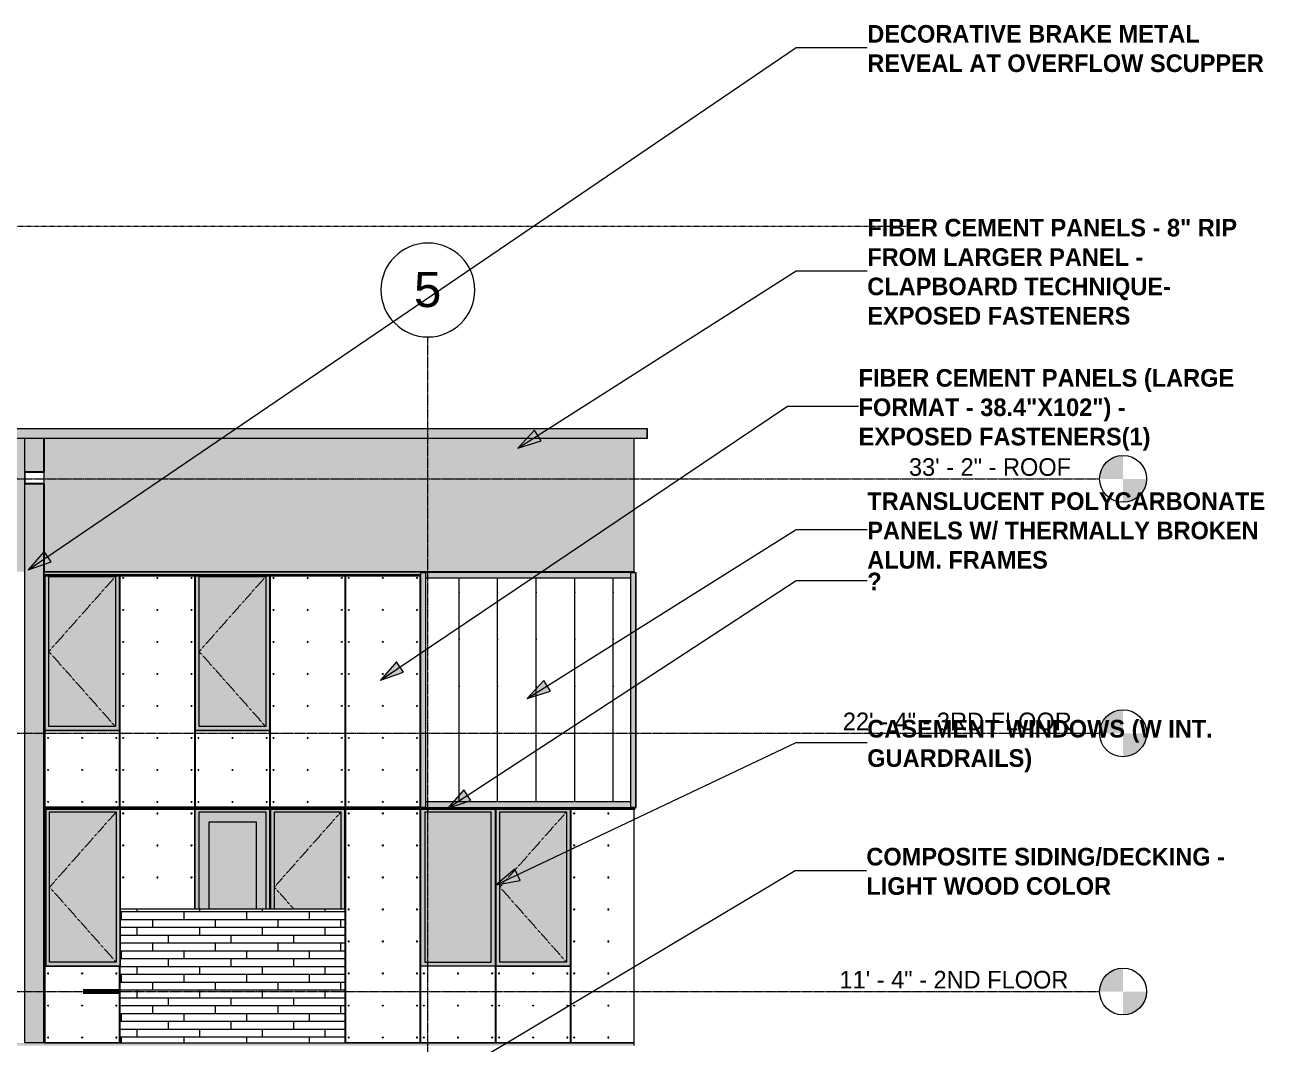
# Model space of a CAD drawing. Header units: inches. Extents: x -4178 to 1394, y -264 to 630.
# Drawn here: x -2379 to -1746, y 109 to 630 of the extents above; entities that cross this region are included whole.
import ezdxf

# ---------------------------------------------------------------- set-up
doc = ezdxf.new("R2010")
doc.units = ezdxf.units.IN
doc.header["$MEASUREMENT"] = 0
for name, pattern in [('Aligning Line 1_8_', [0.25, 0.125, -0.125]), ('Dash', [0.25, 0.125, -0.125]), ('Grid Line 1_2_', [0.875, 0.5, -0.125, 0.125, -0.125])]:
    doc.linetypes.add(name, pattern=pattern)
for name, color, linetype, lineweight in [('0-1', 7, 'Continuous', 5), ('0-2', 165, 'Continuous', 5), ('A-AREA', 32, 'Continuous', 70), ('A-CLNG-1', 13, 'Continuous', 5), ('A-CLNG-2', 13, 'Continuous', 9), ('A-FLOR-LEVL', 51, 'Continuous', 9), ('A-FLOR-LEVL-1', 51, 'Grid Line 1_2_', 9), ('A-FLOR-LEVL-2', 147, 'Continuous', 9), ('A-GENM', 5, 'Continuous', 9), ('A-GLAZ-1', 151, 'Continuous', 9), ('A-GLAZ-CWMG', 51, 'Continuous', 9), ('A-GLAZ-HDLN', 1, 'Dash', 13), ('A-WALL-2', 113, 'Continuous', 9), ('A-WALL-PATT-1', 111, 'Continuous', 9), ('G-ANNO-SYMB', 111, 'Aligning Line 1_8_', 9), ('G-ANNO-SYMB-1', 147, 'Aligning Line 1_8_', 9), ('G-ANNO-TEXT', 231, 'Continuous', 9), ('S-GRID-1', 1, 'Grid Line 1_2_', 9), ('S-GRID-IDEN', 1, 'Continuous', 9)]:
    doc.layers.add(name, color=color, linetype=linetype, lineweight=lineweight)
doc.styles.add('Arial_1', font='arial.ttf', dxfattribs={"height": 18})
doc.styles.add('Century Gothic', font='ufonts.com_century-gothic.ttf', dxfattribs={"height": 9})
doc.styles.add('Century Gothic_B', font='GOTHICB.TTF', dxfattribs={"height": 9})
pattern_1 = [(0, (-2217.824, 136.8), (0, 4), []), (90, (-2217.824, 136.8), (-8, 8), [4, -28]), (90, (-2201.824, 140.8), (-8, 8), [4, -28])]

# ---------------------------------------------------------------- blocks, each defined once
blk = doc.blocks.new('Level - Level Head - Circle-50818-BUILDING ELEVATION - WEST')
at = {"layer": 'A-FLOR-LEVL'}
h = blk.add_hatch(color=256, dxfattribs=at)
edge = h.paths.add_edge_path(flags=0)
edge.add_line((-1818.2, 0), (-1830.2, 0))
edge.add_arc((-1818.2, 0), 12, 90, 180, ccw=False)
edge.add_line((-1818.2, 12), (-1818.2, 0))
h = blk.add_hatch(color=256, dxfattribs=at)
edge = h.paths.add_edge_path(flags=0)
edge.add_line((-1818.2, -12), (-1818.2, 0))
edge.add_line((-1818.2, 0), (-1806.2, 0))
edge.add_arc((-1818.2, 0), 12, 270, 360, ccw=False)
at = {"layer": 'A-FLOR-LEVL-2'}
blk.add_circle((-1818.2, 0), 12, dxfattribs=at)
blk = doc.blocks.new('CTR - 1st Phase - Common Walls_rvt-1-BUILDING ELEVATION - WEST')
at = {"layer": 'A-FLOR-LEVL-1'}
for p, q in [((-4168.71, 398), (-1830.2, 398)), ((-4168.71, 268), (-1830.2, 268)), ((-4168.71, 136), (-1830.2, 136))]:
    blk.add_line(p, q, dxfattribs=at)
at = {"layer": 'G-ANNO-SYMB-1'}
for q in [(-4072, 526.95), (-4071.96, 526.95)]:
    blk.add_line((-1926.91, 526.95), q, dxfattribs=at)
at = {"layer": '0-2'}
for p in [(0, 398), (0, 268), (0, 136)]:
    blk.add_blockref('Level - Level Head - Circle-50818-BUILDING ELEVATION - WEST', p, dxfattribs=at)
at = {"layer": 'A-FLOR-LEVL', "char_height": 9, "attachment_point": 1, "style": 'Century Gothic'}
for s, insert, width in [('33\' - 2" - ROOF', (-1927.57, 408.55), 104.232), ('22\' - 4" - 3RD FLOOR', (-1961.32, 278.55), 145.137), ('11\' - 4" - 2ND FLOOR', (-1963.06, 146.55), 147.258)]:
    blk.add_mtext(s, dxfattribs=dict(at, insert=insert, width=width))
blk = doc.blocks.new('CTR - 1st Phase -Stairs _ Elevators_rvt-1-BUILDING ELEVATION - WEST')
at = {"layer": 'A-FLOR-LEVL-1'}
for p, q in [((-4168.71, 398), (-1830.2, 398)), ((-4168.71, 268), (-1830.2, 268)), ((-4168.71, 136), (-1830.2, 136))]:
    blk.add_line(p, q, dxfattribs=at)
at = {"layer": 'G-ANNO-SYMB-1'}
blk.add_line((-1926.91, 526.95), (-4071.96, 526.95), dxfattribs=at)
at = {"layer": '0-2'}
for p in [(0, 398), (0, 268), (0, 136)]:
    blk.add_blockref('Level - Level Head - Circle-50818-BUILDING ELEVATION - WEST', p, dxfattribs=at)
at = {"layer": 'A-FLOR-LEVL', "char_height": 9, "attachment_point": 1, "style": 'Century Gothic'}
for s, insert, width in [('33\' - 2" - ROOF', (-1927.57, 408.55), 104.232), ('22\' - 4" - 3RD FLOOR', (-1961.32, 278.55), 145.137), ('11\' - 4" - 2ND FLOOR', (-1963.06, 146.55), 147.258)]:
    blk.add_mtext(s, dxfattribs=dict(at, insert=insert, width=width))
blk = doc.blocks.new('Basic Wall _ EXT - FIBER CEMENT - LARGE - ___-2505167-BUILDING ELEVATION - WEST')
at = {"layer": 'A-WALL-2'}
for p, q in [((-2067.6, 229.73), (-2067.92, 229.75)), ((-2067.6, 229.15), (-2067.6, 229.73))]:
    blk.add_line(p, q, dxfattribs=at)
blk = doc.blocks.new('Basic Wall _ EXT - FIBER CEMENT - LARGE - ___-2162460-BUILDING ELEVATION - WEST')
at = {"layer": 'A-WALL-2'}
for p, q in [((-2067.64, 350.35), (-2067.92, 350.38)), ((-2067.64, 350.12), (-2067.64, 350.35))]:
    blk.add_line(p, q, dxfattribs=at)
blk = doc.blocks.new('Basic Wall _ EXT - FIBER CEMENT - SMALL - ___-2145934-BUILDING ELEVATION - WEST')
at = {"layer": 'A-WALL-2'}
blk.add_line((-2061.36, 418.54), (-2061.36, 423.66), dxfattribs=at)
blk = doc.blocks.new('Basic Wall _ EXT - FIBER CEMENT - LARGE - ___-2505169-BUILDING ELEVATION - WEST')
at = {"layer": 'A-WALL-2'}
for points in [[(-2068.16, 229.15), (-2067.6, 229.15), (-2067.6, 229.73), (-2369.31, 229.72), (-2369.31, 229.15), (-2069.36, 229.15)], [(-2368.13, 229.73), (-2176.94, 229.75), (-2176.95, 229.75), (-2368.54, 229.73)], [(-2177.02, 229.9), (-2177.01, 229.9), (-2177.06, 229.99)]]:
    blk.add_hatch(color=256, dxfattribs=at).paths.add_polyline_path(points, flags=0)
for p, q in [((-2369.31, 229.15), (-2369.31, 229.73)), ((-2067.6, 229.73), (-2369.31, 229.73)), ((-2369.31, 229.15), (-2067.6, 229.15)), ((-2067.92, 229.75), (-2067.6, 229.73)), ((-2067.6, 229.73), (-2067.6, 229.15))]:
    blk.add_line(p, q, dxfattribs=at)
blk = doc.blocks.new('Basic Wall _ EXT - FIBER CEMENT - LARGE - ___-2162463-BUILDING ELEVATION - WEST')
at = {"layer": 'A-WALL-2'}
for points in [[(-2369.31, 349.02), (-2177.12, 349.02), (-2177.12, 350.12), (-2067.64, 350.12), (-2067.64, 350.35), (-2369.31, 350.35), (-2369.31, 349.34)], [(-2290.14, 348.68), (-2177.12, 348.68), (-2177.12, 349.02), (-2369.31, 349.02), (-2369.31, 348.68), (-2290.69, 348.68)], [(-2369.3, 348.55), (-2177.12, 348.59), (-2177.12, 348.68), (-2369.31, 348.64), (-2369.31, 348.55)]]:
    blk.add_hatch(color=256, dxfattribs=at).paths.add_polyline_path(points, flags=0)
for p, q in [((-2369.31, 349.02), (-2369.31, 350.35)), ((-2067.64, 350.35), (-2369.31, 350.35)), ((-2369.31, 348.68), (-2369.31, 349.02)), ((-2177.12, 349.02), (-2369.31, 349.02)), ((-2369.31, 348.55), (-2369.31, 348.68)), ((-2369.31, 348.53), (-2369.31, 348.55)), ((-2369.31, 348.51), (-2369.31, 348.53)), ((-2369.31, 348.51), (-2177.12, 348.51)), ((-2067.92, 350.38), (-2067.64, 350.35)), ((-2067.64, 350.35), (-2067.64, 350.12))]:
    blk.add_line(p, q, dxfattribs=at)
blk = doc.blocks.new('Basic Wall _ EXT - FIBER CEMENT - SMALL - ___-2145937-BUILDING ELEVATION - WEST')
at = {"layer": 'A-WALL-2'}
blk.add_hatch(color=256, dxfattribs=at).paths.add_polyline_path([(-2274.65, 418.54), (-2061.36, 418.54), (-2061.36, 423.66), (-3867.29, 423.66), (-3867.29, 418.54), (-2278.84, 418.54)], flags=0)
for p, q in [((-3867.29, 423.66), (-2061.36, 423.66)), ((-2061.36, 418.54), (-3867.29, 418.54)), ((-2061.36, 423.66), (-2061.36, 418.54))]:
    blk.add_line(p, q, dxfattribs=at)
blk = doc.blocks.new('_THE_ WINDOW _ DOOR - Door - 2nd Floor-2480480-BUILDING ELEVATION - WEST')
at = {"layer": 'A-GLAZ-1'}
for points in [[(-2292.14, 178), (-2290.14, 178), (-2290.14, 227.75), (-2256.11, 227.75), (-2256.11, 178), (-2254.11, 178), (-2254.11, 229.15), (-2292.14, 229.15), (-2292.14, 227.75)], [(-2290.14, 178), (-2285.14, 178), (-2285.14, 222.75), (-2261.11, 222.75), (-2261.11, 178), (-2256.11, 178), (-2256.11, 227.75), (-2290.14, 227.75), (-2290.14, 193.72)], [(-2262.08, 178), (-2261.11, 178), (-2261.11, 222.75), (-2285.14, 222.75), (-2285.14, 178)]]:
    blk.add_hatch(color=256, dxfattribs=at).paths.add_polyline_path(points, flags=0)
for p, q in [((-2290.14, 178), (-2290.14, 227.75)), ((-2290.14, 227.75), (-2256.11, 227.75)), ((-2285.14, 178), (-2285.14, 222.75)), ((-2285.14, 222.75), (-2261.11, 222.75)), ((-2261.11, 222.75), (-2261.11, 178)), ((-2256.11, 227.75), (-2256.11, 178))]:
    blk.add_line(p, q, dxfattribs=at)
blk = doc.blocks.new('Rectangular Mullion - Profile_Polycarbonate_Upper and left-1940140-BUILDING ELEVATION - WEST')
at = {"layer": 'A-GLAZ-CWMG'}
blk.add_hatch(color=256, dxfattribs=at).paths.add_polyline_path([(-2174.37, 347.37), (-2069.86, 347.37), (-2069.86, 350.12), (-2174.37, 350.12), (-2174.37, 350.06)], flags=0)
for p, q in [((-2174.37, 347.37), (-2174.37, 350.12)), ((-2069.86, 350.12), (-2174.37, 350.12)), ((-2069.86, 350.12), (-2069.86, 347.37)), ((-2174.37, 347.37), (-2069.86, 347.37))]:
    blk.add_line(p, q, dxfattribs=at)
blk = doc.blocks.new('Rectangular Mullion - Profile_Polycarbonate_Lower-1940141-BUILDING ELEVATION - WEST')
at = {"layer": 'A-GLAZ-CWMG'}
blk.add_hatch(color=256, dxfattribs=at).paths.add_polyline_path([(-2073.55, 230.12), (-2069.86, 230.12), (-2069.86, 232.87), (-2174.37, 232.87), (-2174.37, 230.12), (-2076.8, 230.12)], flags=0)
for p, q in [((-2174.37, 230.12), (-2174.37, 232.87)), ((-2069.86, 232.87), (-2174.37, 232.87)), ((-2174.37, 230.12), (-2069.86, 230.12)), ((-2069.86, 232.87), (-2069.86, 230.12))]:
    blk.add_line(p, q, dxfattribs=at)
blk = doc.blocks.new('Rectangular Mullion - Profile_Polycarbonate_Upper and left-1739822-BUILDING ELEVATION - WEST')
at = {"layer": 'A-GLAZ-CWMG'}
blk.add_hatch(color=256, dxfattribs=at).paths.add_polyline_path([(-2069.86, 230.12), (-2067.11, 230.12), (-2067.11, 350.12), (-2069.86, 350.12), (-2069.86, 230.19)], flags=0)
for p, q in [((-2069.86, 350.12), (-2067.11, 350.12)), ((-2069.86, 350.12), (-2069.86, 230.12)), ((-2067.11, 230.12), (-2067.11, 350.12)), ((-2067.11, 230.12), (-2069.86, 230.12))]:
    blk.add_line(p, q, dxfattribs=at)
blk = doc.blocks.new('Rectangular Mullion - Profile_Polycarbonate_right-1739823-BUILDING ELEVATION - WEST')
at = {"layer": 'A-GLAZ-CWMG'}
blk.add_hatch(color=256, dxfattribs=at).paths.add_polyline_path([(-2177.12, 230.12), (-2174.37, 230.12), (-2174.37, 350.12), (-2177.12, 350.12), (-2177.12, 232.37)], flags=0)
for p, q in [((-2177.12, 350.12), (-2174.37, 350.12)), ((-2177.12, 350.12), (-2177.12, 230.12)), ((-2174.37, 230.12), (-2174.37, 350.12)), ((-2174.37, 230.12), (-2177.12, 230.12))]:
    blk.add_line(p, q, dxfattribs=at)
blk = doc.blocks.new('_THE_ WINDOW _ DOOR - Window - 2nd Floor-2480478-BUILDING ELEVATION - WEST')
at = {"layer": 'A-GLAZ-1'}
h = blk.add_hatch(color=256, dxfattribs=at)
h.paths.add_polyline_path([(-2445.36, 149), (-2407.34, 149), (-2407.34, 229.15), (-2445.36, 229.15), (-2445.36, 154.48)], flags=0)
h.paths.add_polyline_path([(-2438.05, 151), (-2443.36, 151), (-2443.36, 227.75), (-2409.34, 227.75), (-2409.34, 151), (-2429.67, 151)], flags=0)
blk.add_hatch(color=256, dxfattribs=at).paths.add_polyline_path([(-2412.91, 151), (-2409.34, 151), (-2409.34, 227.75), (-2443.36, 227.75), (-2443.36, 151), (-2421.29, 151)], flags=0)
for p, q in [((-2445.36, 229.15), (-2445.36, 149)), ((-2407.34, 149), (-2407.34, 229.15)), ((-2443.36, 227.75), (-2409.34, 227.75)), ((-2443.36, 151), (-2443.36, 227.75)), ((-2409.34, 227.75), (-2409.34, 151)), ((-2445.36, 149), (-2407.34, 149)), ((-2409.34, 151), (-2443.36, 151))]:
    blk.add_line(p, q, dxfattribs=at)
at = {"layer": 'A-GLAZ-HDLN'}
for p, q in [((-2443.36, 189.37), (-2409.34, 227.75)), ((-2409.34, 151), (-2443.36, 189.37))]:
    blk.add_line(p, q, dxfattribs=at)
blk = doc.blocks.new('_THE_ WINDOW _ DOOR - Window - 3rd Floor-V8-BUILDING ELEVATION - WEST')
at = {"layer": 'A-GLAZ-1'}
h = blk.add_hatch(color=256, dxfattribs=at)
h.paths.add_polyline_path([(-2254.11, 269.37), (-2254.11, 348.51), (-2292.14, 348.51), (-2292.14, 269.37), (-2256.11, 269.37)], flags=0)
h.paths.add_polyline_path([(-2258.03, 271.37), (-2290.14, 271.37), (-2290.14, 348.12), (-2256.11, 348.12), (-2256.11, 271.37)], flags=0)
blk.add_hatch(color=256, dxfattribs=at).paths.add_polyline_path([(-2262.08, 271.37), (-2256.11, 271.37), (-2256.11, 348.12), (-2290.14, 348.12), (-2290.14, 271.37)], flags=0)
for p, q in [((-2292.14, 348.52), (-2292.14, 269.37)), ((-2254.11, 269.37), (-2254.11, 348.53)), ((-2290.14, 348.12), (-2256.11, 348.12)), ((-2290.14, 271.37), (-2290.14, 348.12)), ((-2256.11, 348.12), (-2256.11, 271.37)), ((-2292.14, 269.37), (-2254.11, 269.37)), ((-2256.11, 271.37), (-2290.14, 271.37))]:
    blk.add_line(p, q, dxfattribs=at)
at = {"layer": 'A-GLAZ-HDLN'}
for p, q in [((-2290.14, 309.75), (-2256.11, 348.12)), ((-2256.11, 271.37), (-2290.14, 309.75))]:
    blk.add_line(p, q, dxfattribs=at)
blk = doc.blocks.new('_THE_ WINDOW _ DOOR - Window - 3rd Floor-2480477-BUILDING ELEVATION - WEST')
at = {"layer": 'A-GLAZ-1'}
h = blk.add_hatch(color=256, dxfattribs=at)
h.paths.add_polyline_path([(-2445.74, 269.37), (-2407.71, 269.37), (-2407.71, 348.51), (-2445.74, 348.51), (-2445.74, 274.83)], flags=0)
h.paths.add_polyline_path([(-2409.71, 271.37), (-2443.74, 271.37), (-2443.74, 348.12), (-2409.71, 348.12), (-2409.71, 272.17)], flags=0)
blk.add_hatch(color=256, dxfattribs=at).paths.add_polyline_path([(-2443.74, 271.37), (-2409.71, 271.37), (-2409.71, 348.12), (-2443.74, 348.12), (-2443.74, 274.83)], flags=0)
for p, q in [((-2445.74, 348.52), (-2445.74, 269.37)), ((-2407.71, 269.37), (-2407.71, 348.52)), ((-2443.74, 348.12), (-2409.71, 348.12)), ((-2443.74, 271.37), (-2443.74, 348.12)), ((-2409.71, 348.12), (-2409.71, 271.37)), ((-2445.74, 269.37), (-2407.71, 269.37)), ((-2409.71, 271.37), (-2443.74, 271.37))]:
    blk.add_line(p, q, dxfattribs=at)
at = {"layer": 'A-GLAZ-HDLN'}
for p, q in [((-2443.74, 309.75), (-2409.71, 348.12)), ((-2409.71, 271.37), (-2443.74, 309.75))]:
    blk.add_line(p, q, dxfattribs=at)
blk = doc.blocks.new('_THE_ WINDOW _ DOOR - Window - 2nd Floor - Fixed-2480481-BUILDING ELEVATION - WEST')
at = {"layer": 'A-GLAZ-1'}
h = blk.add_hatch(color=256, dxfattribs=at)
h.paths.add_polyline_path([(-2714.54, 149), (-2676.51, 149), (-2676.51, 229.15), (-2714.54, 229.15), (-2714.54, 160.21)], flags=0)
h.paths.add_polyline_path([(-2712.54, 151), (-2712.54, 227.75), (-2678.51, 227.75), (-2678.51, 151), (-2697.8, 151)], flags=0)
blk.add_hatch(color=256, dxfattribs=at).paths.add_polyline_path([(-2678.51, 151), (-2678.51, 227.75), (-2712.54, 227.75), (-2712.54, 151), (-2697.8, 151)], flags=0)
for p, q in [((-2714.54, 149), (-2714.54, 229.15)), ((-2676.51, 229.15), (-2676.51, 149)), ((-2712.54, 227.75), (-2678.51, 227.75)), ((-2712.54, 227.75), (-2712.54, 151)), ((-2678.51, 151), (-2678.51, 227.75)), ((-2676.51, 149), (-2714.54, 149)), ((-2712.54, 151), (-2678.51, 151))]:
    blk.add_line(p, q, dxfattribs=at)
blk = doc.blocks.new('Rectangular Mullion - Profile_Polycarbonate_Upper and left-1741240-BUILDING ELEVATION - WEST')
at = {"layer": 'A-GLAZ-CWMG'}
blk.add_hatch(color=256, dxfattribs=at).paths.add_polyline_path([(-2066.92, 230.12), (-2066.92, 350.12), (-2067.11, 350.12), (-2067.11, 230.12)], flags=0)
for p, q in [((-2067.11, 350.12), (-2066.92, 350.12)), ((-2066.92, 230.12), (-2066.92, 350.12)), ((-2066.92, 230.12), (-2067.11, 230.12))]:
    blk.add_line(p, q, dxfattribs=at)
blk = doc.blocks.new('_THE_ WINDOW _ DOOR - Window - 2nd Floor-V12-BUILDING ELEVATION - WEST')
at = {"layer": 'A-GLAZ-1'}
for points in [[(-2216.45, 178), (-2215.71, 178), (-2215.71, 229.15), (-2253.74, 229.15), (-2253.7, 178), (-2251.74, 178), (-2251.74, 227.75), (-2217.71, 227.75), (-2217.71, 178)], [(-2217.71, 178), (-2217.71, 227.75), (-2251.74, 227.75), (-2251.74, 178), (-2219.95, 178)]]:
    blk.add_hatch(color=256, dxfattribs=at).paths.add_polyline_path(points, flags=0)
for p, q in [((-2253.74, 229.15), (-2253.74, 178)), ((-2215.71, 178), (-2215.71, 229.15)), ((-2251.74, 227.75), (-2217.71, 227.75)), ((-2251.74, 178), (-2251.74, 227.75)), ((-2217.71, 227.75), (-2217.71, 178))]:
    blk.add_line(p, q, dxfattribs=at)
at = {"layer": 'A-GLAZ-HDLN'}
for p, q in [((-2251.74, 189.37), (-2217.71, 227.75)), ((-2241.65, 178), (-2251.74, 189.37))]:
    blk.add_line(p, q, dxfattribs=at)
blk = doc.blocks.new('Family1 - SCUPPER-2162046-BUILDING ELEVATION - WEST')
at = {"layer": 'A-GENM'}
for points in [[(-3300.79, 401.5), (-3300.79, 418.54), (-3300.91, 418.54), (-3300.91, 401.5)], [(-3291.04, 401.5), (-3291.04, 418.54), (-3300.79, 418.54), (-3300.79, 401.5)], [(-3290.91, 401.5), (-3290.91, 418.54), (-3291.04, 418.54), (-3291.04, 401.5)], [(-3300.91, 109.75), (-3300.79, 109.75), (-3300.79, 395.5), (-3300.91, 395.5), (-3300.91, 109.87)], [(-3291.04, 109.87), (-3291.04, 395.5), (-3300.79, 395.5), (-3300.79, 109.87)], [(-3291.04, 109.75), (-3290.91, 109.75), (-3290.91, 395.5), (-3291.04, 395.5), (-3291.04, 109.87)]]:
    blk.add_hatch(color=256, dxfattribs=at).paths.add_polyline_path(points, flags=0)
h = blk.add_hatch(color=256, dxfattribs=at)
h.paths.add_polyline_path([(-3300.91, 395.5), (-3290.91, 395.5), (-3290.91, 401.5), (-3300.91, 401.5), (-3300.91, 395.62)], flags=0)
h.paths.add_polyline_path([(-3300.79, 395.62), (-3300.79, 401.37), (-3291.04, 401.37), (-3291.04, 395.62)], flags=0)
for p, q in [((-3300.91, 401.5), (-3300.91, 418.54)), ((-3300.79, 401.5), (-3300.79, 418.54)), ((-3291.04, 401.5), (-3291.04, 418.54)), ((-3290.91, 401.5), (-3290.91, 418.54)), ((-3290.91, 401.5), (-3300.91, 401.5)), ((-3300.91, 401.5), (-3300.91, 395.5)), ((-3300.79, 395.62), (-3300.79, 401.37)), ((-3300.79, 401.37), (-3291.04, 401.37)), ((-3291.04, 401.37), (-3291.04, 395.62)), ((-3290.91, 395.5), (-3290.91, 401.5)), ((-3300.91, 350.35), (-3300.91, 395.5)), ((-3300.91, 395.5), (-3290.91, 395.5)), ((-3291.04, 395.62), (-3300.79, 395.62)), ((-3300.79, 109.75), (-3300.79, 395.5)), ((-3291.04, 109.75), (-3291.04, 395.5)), ((-3290.91, 350.35), (-3290.91, 395.5)), ((-3300.91, 229.73), (-3300.91, 348.52)), ((-3290.91, 229.73), (-3290.91, 348.52)), ((-3300.91, 109.75), (-3300.91, 229.15)), ((-3290.91, 109.75), (-3290.91, 229.15)), ((-3300.79, 109.75), (-3300.91, 109.75)), ((-3290.91, 109.75), (-3291.04, 109.75))]:
    blk.add_line(p, q, dxfattribs=at)
blk = doc.blocks.new('Grid - Grid Head - Circle-50561-BUILDING ELEVATION - WEST')
at = {"layer": 'S-GRID-IDEN'}
for start, end in [(0, 180), (180, 360)]:
    blk.add_arc((-3481.32, 494.5), 24, start, end, dxfattribs=at)

msp = doc.modelspace()

# ---------------------------------------------------------------- hatches: boundary and pattern name
at = {"layer": 'A-CLNG-1'}
msp.add_hatch(color=256, dxfattribs=at).paths.add_polyline_path([(-2128.0145, 108.375), (-2068.1737, 108.375), (-2068.1737, 109.75), (-2369.4362, 109.75), (-2369.4362, 109.875), (-2379.1862, 109.875), (-2379.1862, 109.75), (-2522.9737, 109.75), (-2522.9737, 108.375), (-2195.0485, 108.375)], flags=0)
at = {"layer": 'A-WALL-PATT-1'}
h = msp.add_hatch(dxfattribs=at)
h.set_pattern_fill('FP_2', color=256, style=0, pattern_type=2)
h.set_pattern_definition([(0, (-3826.77, 140.604), (-38.4, 76.8), [0.392, -38.007]), (0, (-3826.77, 140.996), (-38.4, 76.8), [0.392, -38.007]), (0, (-3826.77, 150.204), (-38.4, 76.8), [0.392, -38.007]), (0, (-3826.77, 150.596), (-38.4, 76.8), [0.392, -38.007]), (0, (-3826.77, 159.804), (-38.4, 76.8), [0.392, -38.007]), (0, (-3826.77, 160.196), (-38.4, 76.8), [0.392, -38.007]), (0, (-3826.77, 169.404), (-38.4, 76.8), [0.392, -38.007]), (0, (-3826.77, 169.796), (-38.4, 76.8), [0.392, -38.007]), (0, (-3826.77, 179.004), (-38.4, 76.8), [0.392, -38.007]), (0, (-3826.77, 179.396), (-38.4, 76.8), [0.392, -38.007]), (0, (-3826.77, 188.604), (-38.4, 76.8), [0.392, -38.007]), (0, (-3826.77, 188.996), (-38.4, 76.8), [0.392, -38.007]), (0, (-3826.77, 198.204), (-38.4, 76.8), [0.392, -38.007]), (0, (-3826.77, 198.596), (-38.4, 76.8), [0.392, -38.007]), (0, (-3826.77, 207.804), (-38.4, 76.8), [0.392, -38.007]), (0, (-3826.77, 208.196), (-38.4, 76.8), [0.392, -38.007]), (0, (-3791.87, 140.604), (-38.4, 76.8), [0.392, -38.007]), (0, (-3791.87, 140.996), (-38.4, 76.8), [0.392, -38.007]), (0, (-3791.87, 150.204), (-38.4, 76.8), [0.392, -38.007]), (0, (-3791.87, 150.596), (-38.4, 76.8), [0.392, -38.007]), (0, (-3791.87, 159.804), (-38.4, 76.8), [0.392, -38.007]), (0, (-3791.87, 160.196), (-38.4, 76.8), [0.392, -38.007]), (0, (-3791.87, 169.404), (-38.4, 76.8), [0.392, -38.007]), (0, (-3791.87, 169.796), (-38.4, 76.8), [0.392, -38.007]), (0, (-3791.87, 179.004), (-38.4, 76.8), [0.392, -38.007]), (0, (-3791.87, 179.396), (-38.4, 76.8), [0.392, -38.007]), (0, (-3791.87, 188.604), (-38.4, 76.8), [0.392, -38.007]), (0, (-3791.87, 188.996), (-38.4, 76.8), [0.392, -38.007]), (0, (-3791.87, 198.204), (-38.4, 76.8), [0.392, -38.007]), (0, (-3791.87, 198.596), (-38.4, 76.8), [0.392, -38.007]), (0, (-3791.87, 207.804), (-38.4, 76.8), [0.392, -38.007]), (0, (-3791.87, 208.196), (-38.4, 76.8), [0.392, -38.007]), (90, (-3828.51, 136), (-38.4, 2e-15), [76.8, 0, 0, 0]), (90, (-3828.136, 136), (-38.4, 2e-15), [76.8, 0, 0, 0]), (90, (-3826.77, 140.604), (-38.4, 2e-15), [0.392, -76.407]), (90, (-3826.77, 150.204), (-38.4, 2e-15), [0.392, -76.407]), (90, (-3826.77, 159.804), (-38.4, 2e-15), [0.392, -76.407]), (90, (-3826.77, 169.404), (-38.4, 2e-15), [0.392, -76.407]), (90, (-3826.77, 179.004), (-38.4, 2e-15), [0.392, -76.407]), (90, (-3826.77, 188.604), (-38.4, 2e-15), [0.392, -76.407]), (90, (-3826.77, 198.204), (-38.4, 2e-15), [0.392, -76.407]), (90, (-3826.77, 207.804), (-38.4, 2e-15), [0.392, -76.407]), (90, (-3826.377, 140.604), (-38.4, 2e-15), [0.392, -76.407]), (90, (-3826.377, 150.204), (-38.4, 2e-15), [0.392, -76.407]), (90, (-3826.377, 159.804), (-38.4, 2e-15), [0.392, -76.407]), (90, (-3826.377, 169.404), (-38.4, 2e-15), [0.392, -76.407]), (90, (-3826.377, 179.004), (-38.4, 2e-15), [0.392, -76.407]), (90, (-3826.377, 188.604), (-38.4, 2e-15), [0.392, -76.407]), (90, (-3826.377, 198.204), (-38.4, 2e-15), [0.392, -76.407]), (90, (-3826.377, 207.804), (-38.4, 2e-15), [0.392, -76.407]), (90, (-3791.87, 140.604), (-38.4, 2e-15), [0.392, -76.407]), (90, (-3791.87, 150.204), (-38.4, 2e-15), [0.392, -76.407]), (90, (-3791.87, 159.804), (-38.4, 2e-15), [0.392, -76.407]), (90, (-3791.87, 169.404), (-38.4, 2e-15), [0.392, -76.407]), (90, (-3791.87, 179.004), (-38.4, 2e-15), [0.392, -76.407]), (90, (-3791.87, 188.604), (-38.4, 2e-15), [0.392, -76.407]), (90, (-3791.87, 198.204), (-38.4, 2e-15), [0.392, -76.407]), (90, (-3791.87, 207.804), (-38.4, 2e-15), [0.392, -76.407]), (90, (-3791.477, 140.604), (-38.4, 2e-15), [0.392, -76.407]), (90, (-3791.477, 150.204), (-38.4, 2e-15), [0.392, -76.407]), (90, (-3791.477, 159.804), (-38.4, 2e-15), [0.392, -76.407]), (90, (-3791.477, 169.404), (-38.4, 2e-15), [0.392, -76.407]), (90, (-3791.477, 179.004), (-38.4, 2e-15), [0.392, -76.407]), (90, (-3791.477, 188.604), (-38.4, 2e-15), [0.392, -76.407]), (90, (-3791.477, 198.204), (-38.4, 2e-15), [0.392, -76.407]), (90, (-3791.477, 207.804), (-38.4, 2e-15), [0.392, -76.407]), (180, (-3790.11, 136), (-38.4, 76.8), [38.025, -0.375]), (180, (-3790.11, 145.6), (-38.4, 76.8), [38.025, -0.375]), (180, (-3790.11, 155.2), (-38.4, 76.8), [38.025, -0.375]), (180, (-3790.11, 164.8), (-38.4, 76.8), [38.025, -0.375]), (180, (-3790.11, 174.4), (-38.4, 76.8), [38.025, -0.375]), (180, (-3790.11, 184), (-38.4, 76.8), [38.025, -0.375]), (180, (-3790.11, 193.6), (-38.4, 76.8), [38.025, -0.375]), (180, (-3790.11, 203.2), (-38.4, 76.8), [38.025, -0.375])])
h.paths.add_polyline_path([(-3851.8487, 350.5), (-3559.3362, 350.5), (-3559.3362, 418.5388), (-3851.8487, 418.5388), (-3851.8487, 355.0661)], flags=0)
h.paths.add_polyline_path([(-2932.4225, 350.5), (-2648.1112, 350.5), (-2648.1112, 418.5388), (-2934.9362, 418.5388), (-2934.9362, 350.5)], flags=0)
h.paths.add_polyline_path([(-2944.9362, 350.5), (-2944.9362, 418.5388), (-3290.9112, 418.5388), (-3290.9112, 350.5), (-2949.181, 350.5)], flags=0)
h.paths.add_polyline_path([(-2067.9237, 350.5), (-2067.9237, 418.5388), (-2369.3112, 418.5388), (-2369.3112, 350.5), (-2069.3597, 350.5)], flags=0)
h.paths.add_polyline_path([(-2638.1112, 350.5), (-2379.3112, 350.5), (-2379.3112, 418.5388), (-2638.1112, 418.5388), (-2638.1112, 366.5281)], flags=0)
h.paths.add_polyline_path([(-3300.9112, 350.5), (-3300.9112, 418.5388), (-3549.3362, 418.5388), (-3549.3362, 350.5), (-3301.1095, 350.5)], flags=0)
h = msp.add_hatch(dxfattribs=at)
h.set_pattern_fill('FP_11', color=256, style=0, pattern_type=2)
h.set_pattern_definition([(0, (-3865.17, 112.3), (-38.4, 120.375), [0.392, -38.007]), (0, (-3865.17, 112.7), (-38.4, 120.375), [0.392, -38.007]), (0, (-3865.17, 128.66), (-38.4, 120.375), [0.392, -38.007]), (0, (-3865.17, 129.05), (-38.4, 120.375), [0.392, -38.007]), (0, (-3865.17, 145.02), (-38.4, 120.375), [0.392, -38.007]), (0, (-3865.17, 145.41), (-38.4, 120.375), [0.392, -38.007]), (0, (-3865.17, 161.38), (-38.4, 120.375), [0.392, -38.007]), (0, (-3865.17, 161.77), (-38.4, 120.375), [0.392, -38.007]), (0, (-3865.17, 177.73), (-38.4, 120.375), [0.392, -38.007]), (0, (-3865.17, 178.12), (-38.4, 120.375), [0.392, -38.007]), (0, (-3865.17, 194.09), (-38.4, 120.375), [0.392, -38.007]), (0, (-3865.17, 194.48), (-38.4, 120.375), [0.392, -38.007]), (0, (-3865.17, 210.45), (-38.4, 120.375), [0.392, -38.007]), (0, (-3865.17, 210.84), (-38.4, 120.375), [0.392, -38.007]), (0, (-3865.17, 226.8), (-38.4, 120.375), [0.392, -38.007]), (0, (-3865.17, 227.2), (-38.4, 120.375), [0.392, -38.007]), (0, (-3847.72, 112.3), (-38.4, 120.375), [0.392, -38.007]), (0, (-3847.72, 112.7), (-38.4, 120.375), [0.392, -38.007]), (0, (-3847.72, 128.66), (-38.4, 120.375), [0.392, -38.007]), (0, (-3847.72, 129.05), (-38.4, 120.375), [0.392, -38.007]), (0, (-3847.72, 145.02), (-38.4, 120.375), [0.392, -38.007]), (0, (-3847.72, 145.41), (-38.4, 120.375), [0.392, -38.007]), (0, (-3847.72, 161.38), (-38.4, 120.375), [0.392, -38.007]), (0, (-3847.72, 161.77), (-38.4, 120.375), [0.392, -38.007]), (0, (-3847.72, 177.73), (-38.4, 120.375), [0.392, -38.007]), (0, (-3847.72, 178.12), (-38.4, 120.375), [0.392, -38.007]), (0, (-3847.72, 194.09), (-38.4, 120.375), [0.392, -38.007]), (0, (-3847.72, 194.48), (-38.4, 120.375), [0.392, -38.007]), (0, (-3847.72, 210.45), (-38.4, 120.375), [0.392, -38.007]), (0, (-3847.72, 210.84), (-38.4, 120.375), [0.392, -38.007]), (0, (-3847.72, 226.8), (-38.4, 120.375), [0.392, -38.007]), (0, (-3847.72, 227.2), (-38.4, 120.375), [0.392, -38.007]), (0, (-3830.27, 112.3), (-38.4, 120.375), [0.392, -38.007]), (0, (-3830.27, 112.7), (-38.4, 120.375), [0.392, -38.007]), (0, (-3830.27, 128.66), (-38.4, 120.375), [0.392, -38.007]), (0, (-3830.27, 129.05), (-38.4, 120.375), [0.392, -38.007]), (0, (-3830.27, 145.02), (-38.4, 120.375), [0.392, -38.007]), (0, (-3830.27, 145.41), (-38.4, 120.375), [0.392, -38.007]), (0, (-3830.27, 161.38), (-38.4, 120.375), [0.392, -38.007]), (0, (-3830.27, 161.77), (-38.4, 120.375), [0.392, -38.007]), (0, (-3830.27, 177.73), (-38.4, 120.375), [0.392, -38.007]), (0, (-3830.27, 178.12), (-38.4, 120.375), [0.392, -38.007]), (0, (-3830.27, 194.09), (-38.4, 120.375), [0.392, -38.007]), (0, (-3830.27, 194.48), (-38.4, 120.375), [0.392, -38.007]), (0, (-3830.27, 210.45), (-38.4, 120.375), [0.392, -38.007]), (0, (-3830.27, 210.84), (-38.4, 120.375), [0.392, -38.007]), (0, (-3830.27, 226.8), (-38.4, 120.375), [0.392, -38.007]), (0, (-3830.27, 227.2), (-38.4, 120.375), [0.392, -38.007]), (90, (-3866.91, 109.75), (-38.4, 2e-15), [120, -0.375]), (90, (-3866.536, 109.75), (-38.4, 2e-15), [120, -0.375]), (90, (-3865.17, 112.304), (-38.4, 2e-15), [0.392, -119.982]), (90, (-3865.17, 128.66), (-38.4, 2e-15), [0.392, -119.982]), (90, (-3865.17, 145.018), (-38.4, 2e-15), [0.392, -119.982]), (90, (-3865.17, 161.375), (-38.4, 2e-15), [0.392, -119.982]), (90, (-3865.17, 177.732), (-38.4, 2e-15), [0.392, -119.982]), (90, (-3865.17, 194.09), (-38.4, 2e-15), [0.392, -119.982]), (90, (-3865.17, 210.447), (-38.4, 2e-15), [0.392, -119.982]), (90, (-3865.17, 226.804), (-38.4, 2e-15), [0.392, -119.982]), (90, (-3864.777, 112.304), (-38.4, 2e-15), [0.392, -119.982]), (90, (-3864.777, 128.66), (-38.4, 2e-15), [0.392, -119.982]), (90, (-3864.777, 145.018), (-38.4, 2e-15), [0.392, -119.982]), (90, (-3864.777, 161.375), (-38.4, 2e-15), [0.392, -119.982]), (90, (-3864.777, 177.732), (-38.4, 2e-15), [0.392, -119.982]), (90, (-3864.777, 194.09), (-38.4, 2e-15), [0.392, -119.982]), (90, (-3864.777, 210.447), (-38.4, 2e-15), [0.392, -119.982]), (90, (-3864.777, 226.804), (-38.4, 2e-15), [0.392, -119.982]), (90, (-3847.72, 112.304), (-38.4, 2e-15), [0.392, -119.982]), (90, (-3847.72, 128.66), (-38.4, 2e-15), [0.392, -119.982]), (90, (-3847.72, 145.018), (-38.4, 2e-15), [0.392, -119.982]), (90, (-3847.72, 161.375), (-38.4, 2e-15), [0.392, -119.982]), (90, (-3847.72, 177.732), (-38.4, 2e-15), [0.392, -119.982]), (90, (-3847.72, 194.09), (-38.4, 2e-15), [0.392, -119.982]), (90, (-3847.72, 210.447), (-38.4, 2e-15), [0.392, -119.982]), (90, (-3847.72, 226.804), (-38.4, 2e-15), [0.392, -119.982]), (90, (-3847.327, 112.304), (-38.4, 2e-15), [0.392, -119.982]), (90, (-3847.327, 128.66), (-38.4, 2e-15), [0.392, -119.982]), (90, (-3847.327, 145.018), (-38.4, 2e-15), [0.392, -119.982]), (90, (-3847.327, 161.375), (-38.4, 2e-15), [0.392, -119.982]), (90, (-3847.327, 177.732), (-38.4, 2e-15), [0.392, -119.982]), (90, (-3847.327, 194.09), (-38.4, 2e-15), [0.392, -119.982]), (90, (-3847.327, 210.447), (-38.4, 2e-15), [0.392, -119.982]), (90, (-3847.327, 226.804), (-38.4, 2e-15), [0.392, -119.982]), (90, (-3830.27, 112.304), (-38.4, 2e-15), [0.392, -119.982]), (90, (-3830.27, 128.66), (-38.4, 2e-15), [0.392, -119.982]), (90, (-3830.27, 145.018), (-38.4, 2e-15), [0.392, -119.982]), (90, (-3830.27, 161.375), (-38.4, 2e-15), [0.392, -119.982]), (90, (-3830.27, 177.732), (-38.4, 2e-15), [0.392, -119.982]), (90, (-3830.27, 194.09), (-38.4, 2e-15), [0.392, -119.982]), (90, (-3830.27, 210.447), (-38.4, 2e-15), [0.392, -119.982]), (90, (-3830.27, 226.804), (-38.4, 2e-15), [0.392, -119.982]), (90, (-3829.877, 112.304), (-38.4, 2e-15), [0.392, -119.982]), (90, (-3829.877, 128.66), (-38.4, 2e-15), [0.392, -119.982]), (90, (-3829.877, 145.018), (-38.4, 2e-15), [0.392, -119.982]), (90, (-3829.877, 161.375), (-38.4, 2e-15), [0.392, -119.982]), (90, (-3829.877, 177.732), (-38.4, 2e-15), [0.392, -119.982]), (90, (-3829.877, 194.09), (-38.4, 2e-15), [0.392, -119.982]), (90, (-3829.877, 210.447), (-38.4, 2e-15), [0.392, -119.982]), (90, (-3829.877, 226.804), (-38.4, 2e-15), [0.392, -119.982]), (180, (-3828.51, 109.38), (-38.4, 120.375), [38.025, -0.375]), (180, (-3828.51, 109.75), (-38.4, 120.375), [38.025, -0.375])])
h.paths.add_polyline_path([(-2195.0485, 109.75), (-2067.9237, 109.75), (-2067.9237, 229.1487), (-2100.5112, 229.1487), (-2100.5112, 149), (-2138.5362, 149), (-2138.5389, 229.1487), (-2138.9112, 229.1487), (-2138.9112, 149), (-2176.9362, 149), (-2176.9362, 229.1487), (-2215.7112, 229.1487), (-2215.6987, 109.75)], flags=0)
h.paths.add_polyline_path([(-2369.3112, 109.75), (-2330.5237, 109.75), (-2330.5237, 178), (-2292.1362, 178), (-2292.1362, 229.1487), (-2330.5362, 229.1487), (-2330.5362, 149), (-2368.5612, 149), (-2368.5612, 229.1487), (-2369.3112, 229.1487), (-2369.3112, 109.875)], flags=0)
h.paths.add_polyline_path([(-2253.871, 178), (-2253.7362, 178), (-2253.7362, 229.1487), (-2254.1112, 229.1487), (-2254.1112, 178)], flags=0)
h.paths.add_polyline_path([(-2177.1237, 230.125), (-2177.1237, 348.5081), (-2254.1112, 348.5081), (-2254.1112, 269.375), (-2292.1362, 269.375), (-2292.1362, 348.5081), (-2330.9112, 348.5081), (-2330.9112, 269.375), (-2368.9362, 269.375), (-2368.9362, 348.5081), (-2369.3112, 348.5081), (-2369.3112, 229.7542), (-2176.9509, 229.7542), (-2177.0612, 229.9909)], flags=0)
h.paths.add_polyline_path([(-2077.739, 229.7542), (-2067.9237, 229.7542), (-2067.9237, 230.125), (-2177.1237, 230.125), (-2176.9362, 229.7542), (-2094.4975, 229.7542)], flags=0)
h.paths.add_polyline_path([(-2344.4425, 350.3792), (-2067.9237, 350.3792), (-2067.9237, 350.5), (-2369.3112, 350.5), (-2369.3112, 350.3792), (-2356.9373, 350.3792)], flags=0)
h = msp.add_hatch(dxfattribs=at)
h.set_pattern_fill('FP_17', color=256, style=0, pattern_type=2)
h.set_pattern_definition([(90, (-2157.376, 268), (-19.685, 1e-15), [24, 0, 0, 0])])
h.paths.add_polyline_path([(-2128.0145, 232.875), (-2069.8612, 232.875), (-2069.8612, 347.375), (-2174.3737, 347.375), (-2174.3737, 232.875)], flags=0)
h = msp.add_hatch(dxfattribs=at)
h.set_pattern_fill('FP_14', color=256, style=0, pattern_type=2)
h.set_pattern_definition(pattern_1)
h.paths.add_polyline_path([(-2330.5237, 109.75), (-2326.2737, 109.75), (-2326.2737, 178), (-2330.5237, 178), (-2330.5237, 114.3641)], flags=0)
h = msp.add_hatch(dxfattribs=at)
h.set_pattern_fill('FP_14', color=256, style=0, pattern_type=2)
h.set_pattern_definition(pattern_1)
h.paths.add_polyline_path([(-2219.9487, 109.75), (-2219.9487, 178), (-2326.2737, 178), (-2326.2737, 109.75), (-2262.0825, 109.75)], flags=0)
h = msp.add_hatch(dxfattribs=at)
h.set_pattern_fill('FP_14', color=256, style=0, pattern_type=2)
h.set_pattern_definition(pattern_1)
h.paths.add_polyline_path([(-2215.6987, 109.75), (-2215.7112, 178), (-2219.9487, 178), (-2219.9487, 109.75)], flags=0)
at = {"layer": 'G-ANNO-TEXT'}
for points in [[(-2127.3026, 413.7007), (-2115.457, 417.4451), (-2118.9162, 422.8662)], [(-2377.5411, 351.4179), (-2365.8116, 355.5116), (-2369.4299, 360.8279)], [(-2197.5846, 295.1366), (-2185.8344, 299.1705), (-2189.4255, 304.5051)], [(-2122.5382, 285.8182), (-2110.6673, 289.4816), (-2114.0894, 294.9262)], [(-2163.1818, 229.7836), (-2151.378, 233.6577), (-2154.8964, 239.0406)], [(-2138.4217, 190.4924), (-2126.2034, 192.7403), (-2128.9643, 198.5483)]]:
    msp.add_hatch(color=256, dxfattribs=at).paths.add_polyline_path(points, flags=0)

# ---------------------------------------------------------------- linework, layer by layer
at = {"layer": 'A-AREA'}
msp.add_line((-2349.3612, 136), (-2330.5237, 136), dxfattribs=at)
at = {"layer": 'A-CLNG-2'}
for p, q in [((-2379.1862, 109.875), (-2369.4362, 109.875)), ((-2068.1737, 109.75), (-2068.1737, 108.375))]:
    msp.add_line(p, q, dxfattribs=at)
at = {"layer": 'A-WALL-2'}
for p, q in [((-2369.3112, 418.5388), (-2369.3112, 401.4999)), ((-2067.9237, 350.3792), (-2067.9237, 418.5388)), ((-2369.3112, 395.4999), (-2369.3112, 350.3792)), ((-2067.9237, 350.5), (-2369.3112, 350.5)), ((-2369.3112, 348.5165), (-2369.3112, 229.7542)), ((-2368.9362, 269.375), (-2368.9362, 348.5165)), ((-2330.9112, 348.5165), (-2330.9112, 269.375)), ((-2292.1362, 269.375), (-2292.1362, 348.5165)), ((-2254.1112, 348.5297), (-2254.1112, 269.375)), ((-2330.9112, 269.375), (-2368.9362, 269.375)), ((-2254.1112, 269.375), (-2292.1362, 269.375)), ((-2369.3112, 229.1487), (-2369.3112, 109.75)), ((-2368.5612, 149), (-2368.5612, 229.1487)), ((-2330.5362, 229.1487), (-2330.5362, 149)), ((-2292.1362, 178), (-2292.1362, 229.1487)), ((-2254.1112, 229.1487), (-2254.1112, 178)), ((-2253.7362, 178), (-2253.7362, 229.1487)), ((-2215.7112, 229.1487), (-2215.7112, 178)), ((-2176.9362, 149), (-2176.9362, 229.1487)), ((-2138.9112, 229.1487), (-2138.9112, 149)), ((-2138.5362, 149), (-2138.5362, 229.1487)), ((-2100.5112, 229.1487), (-2100.5112, 149)), ((-2067.9237, 229.7542), (-2067.9237, 230.125)), ((-2067.9237, 109.75), (-2067.9237, 229.1487)), ((-2215.6987, 178), (-2330.5237, 178)), ((-2330.5237, 109.75), (-2330.5237, 178)), ((-2215.6987, 178), (-2215.6987, 109.75)), ((-2330.5362, 149), (-2368.5612, 149)), ((-2138.9112, 149), (-2176.9362, 149)), ((-2100.5112, 149), (-2138.5362, 149)), ((-2369.3112, 109.75), (-2067.9237, 109.75))]:
    msp.add_line(p, q, dxfattribs=at)
at = {"layer": 'G-ANNO-SYMB'}
msp.add_line((-1926.9125, 526.9531), (-4072.0005, 526.9531), dxfattribs=at)
at = {"layer": 'G-ANNO-TEXT'}
for p, q in [((-2377.5411, 351.4179), (-1985.2498, 618.4144)), ((-1985.2498, 618.4144), (-1948.8644, 618.4144)), ((-2127.3026, 413.7007), (-1985.2498, 504.3439)), ((-1985.2498, 504.3439), (-1948.8644, 504.3439)), ((-2197.5846, 295.1366), (-1989.6873, 435.0872)), ((-1989.6873, 435.0872), (-1953.3019, 435.0872)), ((-2118.9162, 422.8662), (-2127.3026, 413.7007)), ((-2115.457, 417.4451), (-2118.9162, 422.8662)), ((-2127.3026, 413.7007), (-2115.457, 417.4451)), ((-2122.5382, 285.8182), (-1985.2498, 372.1076)), ((-1985.2498, 372.1076), (-1948.8644, 372.1076)), ((-2369.4299, 360.8279), (-2377.5411, 351.4179)), ((-2377.5411, 351.4179), (-2365.8116, 355.5116)), ((-2365.8116, 355.5116), (-2369.4299, 360.8279)), ((-2163.1818, 229.7836), (-1985.2498, 346.0868)), ((-1985.2498, 346.0868), (-1948.8644, 346.0868)), ((-2189.4255, 304.5051), (-2197.5846, 295.1366)), ((-2185.8344, 299.1705), (-2189.4255, 304.5051)), ((-2197.5846, 295.1366), (-2185.8344, 299.1705)), ((-2114.0894, 294.9262), (-2122.5382, 285.8182)), ((-2110.6673, 289.4816), (-2114.0894, 294.9262)), ((-2122.5382, 285.8182), (-2110.6673, 289.4816)), ((-2138.4217, 190.4924), (-1985.2498, 263.3045)), ((-1985.2498, 263.3045), (-1948.8644, 263.3045)), ((-2154.8964, 239.0406), (-2163.1818, 229.7836)), ((-2151.378, 233.6577), (-2154.8964, 239.0406)), ((-2163.1818, 229.7836), (-2151.378, 233.6577)), ((-2177.122, 83.4775), (-1985.706, 197.9048)), ((-2128.9643, 198.5483), (-2138.4217, 190.4924)), ((-2126.2034, 192.7403), (-2128.9643, 198.5483)), ((-1985.706, 197.9048), (-1949.3206, 197.9048)), ((-2138.4217, 190.4924), (-2126.2034, 192.7403))]:
    msp.add_line(p, q, dxfattribs=at)
at = {"layer": 'S-GRID-1'}
msp.add_line((-2173.3237, -159.8356), (-2173.3237, 470.5), dxfattribs=at)

# ---------------------------------------------------------------- block references
at = {"layer": '0-1'}
for name in ['CTR - 1st Phase - Common Walls_rvt-1-BUILDING ELEVATION - WEST', 'CTR - 1st Phase -Stairs _ Elevators_rvt-1-BUILDING ELEVATION - WEST']:
    msp.add_blockref(name, (0, 0), dxfattribs=at)
at = {"layer": 'A-GENM'}
msp.add_blockref('Family1 - SCUPPER-2162046-BUILDING ELEVATION - WEST', (921.6, 0), dxfattribs=at)
at = {"layer": 'A-GLAZ-1'}
for name, p in [('_THE_ WINDOW _ DOOR - Window - 3rd Floor-2480477-BUILDING ELEVATION - WEST', (76.8, 0)), ('_THE_ WINDOW _ DOOR - Window - 3rd Floor-V8-BUILDING ELEVATION - WEST', (0, 0)), ('_THE_ WINDOW _ DOOR - Window - 2nd Floor-2480478-BUILDING ELEVATION - WEST', (76.8, 0)), ('_THE_ WINDOW _ DOOR - Door - 2nd Floor-2480480-BUILDING ELEVATION - WEST', (0, 0)), ('_THE_ WINDOW _ DOOR - Window - 2nd Floor-V12-BUILDING ELEVATION - WEST', (0, 0)), ('_THE_ WINDOW _ DOOR - Window - 2nd Floor - Fixed-2480481-BUILDING ELEVATION - WEST', (537.6, 0)), ('_THE_ WINDOW _ DOOR - Window - 2nd Floor-2480478-BUILDING ELEVATION - WEST', (306.825, 0))]:
    msp.add_blockref(name, p, dxfattribs=at)
at = {"layer": 'A-GLAZ-CWMG'}
for name in ['Rectangular Mullion - Profile_Polycarbonate_right-1739823-BUILDING ELEVATION - WEST', 'Rectangular Mullion - Profile_Polycarbonate_Upper and left-1940140-BUILDING ELEVATION - WEST', 'Rectangular Mullion - Profile_Polycarbonate_Upper and left-1739822-BUILDING ELEVATION - WEST', 'Rectangular Mullion - Profile_Polycarbonate_Upper and left-1741240-BUILDING ELEVATION - WEST', 'Rectangular Mullion - Profile_Polycarbonate_Lower-1940141-BUILDING ELEVATION - WEST']:
    msp.add_blockref(name, (0, 0), dxfattribs=at)
at = {"layer": 'A-WALL-2'}
for name in ['Basic Wall _ EXT - FIBER CEMENT - SMALL - ___-2145937-BUILDING ELEVATION - WEST', 'Basic Wall _ EXT - FIBER CEMENT - SMALL - ___-2145934-BUILDING ELEVATION - WEST', 'Basic Wall _ EXT - FIBER CEMENT - LARGE - ___-2162463-BUILDING ELEVATION - WEST', 'Basic Wall _ EXT - FIBER CEMENT - LARGE - ___-2162460-BUILDING ELEVATION - WEST', 'Basic Wall _ EXT - FIBER CEMENT - LARGE - ___-2505169-BUILDING ELEVATION - WEST', 'Basic Wall _ EXT - FIBER CEMENT - LARGE - ___-2505167-BUILDING ELEVATION - WEST']:
    msp.add_blockref(name, (0, 0), dxfattribs=at)
at = {"layer": 'S-GRID-IDEN'}
msp.add_blockref('Grid - Grid Head - Circle-50561-BUILDING ELEVATION - WEST', (1308, 0), dxfattribs=at)

# ---------------------------------------------------------------- texts
at = {"layer": 'G-ANNO-TEXT', "char_height": 9, "attachment_point": 1, "style": 'Century Gothic_B'}
for s, insert, width in [('DECORATIVE BRAKE METAL', (-1948.8644, 629.9191), 197.253), ('REVEAL AT OVERFLOW SCUPPER', (-1948.8644, 614.9191), 232.401), ('FIBER CEMENT PANELS - 8" RIP', (-1948.8644, 530.8533), 216.948), ('FROM LARGER PANEL -', (-1948.8644, 515.8533), 166.65), ('CLAPBOARD TECHNIQUE-', (-1948.8644, 500.8533), 187.557), ('EXPOSED FASTENERS', (-1948.8644, 485.8533), 150.591), ('FIBER CEMENT PANELS (LARGE', (-1953.3019, 454.0943), 219.978), ('FORMAT - 38.4"X102") -', (-1953.3019, 439.0943), 170.892), ('EXPOSED FASTENERS(1)', (-1953.3019, 424.0943), 170.892), ('TRANSLUCENT POLYCARBONATE', (-1948.8644, 391.1147), 236.34), ('PANELS W/ THERMALLY BROKEN', (-1948.8644, 376.1147), 231.795), ('ALUM. FRAMES', (-1948.8644, 361.1147), 108.777), ('\\fCentury Gothic|b1|i0|c0|p34|;?', (-1948.8644, 350.0891), 8.787), ('CASEMENT WINDOWS (W INT.', (-1948.8644, 274.8093), 214.524), ('GUARDRAILS)', (-1948.8644, 259.8093), 99.99), ('COMPOSITE SIDING/DECKING -', (-1949.3206, 209.4095), 231.492), ('LIGHT WOOD COLOR', (-1949.3206, 194.4095), 154.227)]:
    msp.add_mtext(s, dxfattribs=dict(at, insert=insert, width=width))
at = {"layer": 'S-GRID-IDEN', "insert": (-2180.4528, 503.7879), "char_height": 18, "width": 16.968, "attachment_point": 1, "style": 'Arial_1'}
msp.add_mtext('5', dxfattribs=at)

doc.saveas('drawing.dxf')
